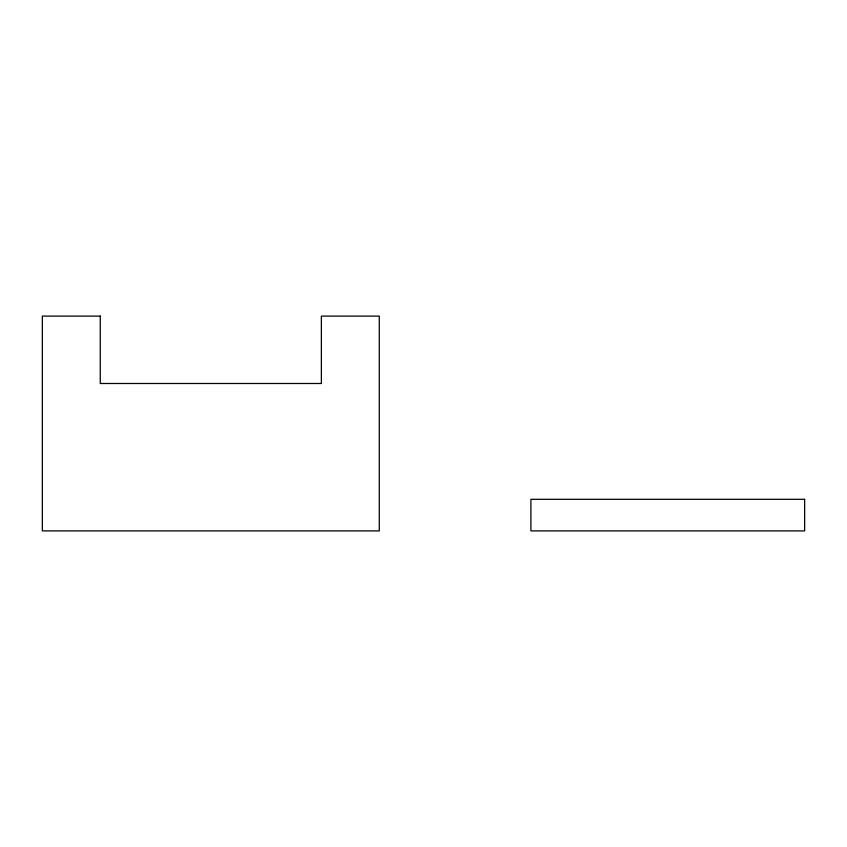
<?xml version="1.0" encoding="UTF-8"?>
<svg xmlns="http://www.w3.org/2000/svg" width="847" height="847" viewBox="0 0 847 847"><rect width="100%" height="100%" fill="white"/><g stroke="black" fill="none" stroke-linecap="round" stroke-linejoin="round"><path stroke-width="1.27" d="M100.264 316.1L42.35 316.1L42.35 530.9L379.276 530.9L379.276 316.1L321.373 316.1L321.373 383.49L100.264 383.49L100.264 316.1M804.65 499.307L530.9 499.307L530.9 530.9L804.65 530.9L804.65 499.307"/></g></svg>
